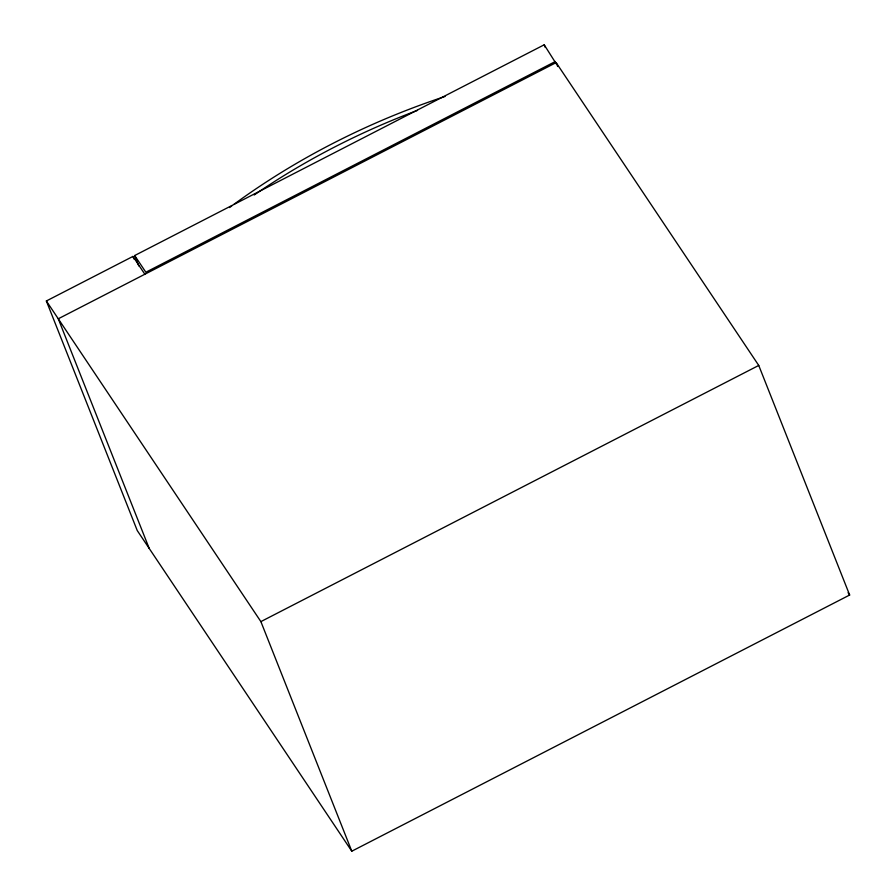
<?xml version="1.0" encoding="UTF-8"?>
<svg xmlns="http://www.w3.org/2000/svg" width="896" height="896" viewBox="0 0 896 896"><rect width="100%" height="100%" fill="white"/><g stroke="black" fill="none" stroke-linecap="round" stroke-linejoin="round"><path stroke-width="1.34" d="M149.184 548.374L58.274 318.786L556.136 62.608L758.744 365.434L849.643 595.022L351.792 851.2L137.256 530.566L46.357 300.978L132.944 256.424L144.861 274.243M138.802 265.944L134.68 255.539L544.208 44.8L556.416 64.098M555.386 61.499L145.846 272.238L134.68 255.539M46.357 300.978L260.882 621.611L758.744 365.434M848.086 592.704L849.643 595.022M556.136 62.608L557.67 66.506M544.208 44.8L545.238 47.398M132.944 256.424L133.974 259.022M260.882 621.611L351.792 851.2M229.578 207.547A529.021 357.403 -21.6 0 1 231.795 205.901M234.024 204.266A529.021 357.403 -21.6 0 1 445.043 96.488M254.195 194.992A523.141 353.427 -21.6 0 1 417.48 110.387"/></g></svg>
